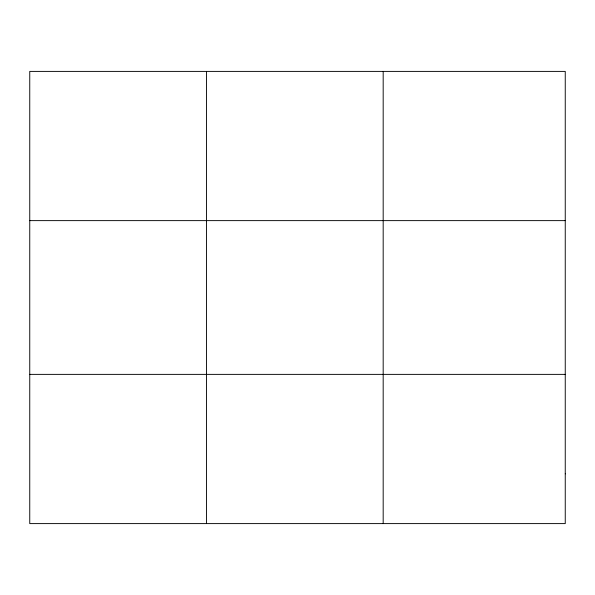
<?xml version="1.0" encoding="UTF-8"?>
<svg xmlns="http://www.w3.org/2000/svg" width="595" height="595" viewBox="0 0 595 595"><rect width="100%" height="100%" fill="white"/><g stroke="black" fill="none" stroke-linecap="round" stroke-linejoin="round"><path stroke-width="0.89" d="M206.465 71.4L206.465 523.6M383.18 71.4L383.18 523.6M29.75 220.626L565.25 220.626M29.75 374.374L565.25 374.374M565.25 473.858L565.25 523.6L29.75 523.6L29.75 71.4L565.25 71.4L565.25 473.858"/></g></svg>
